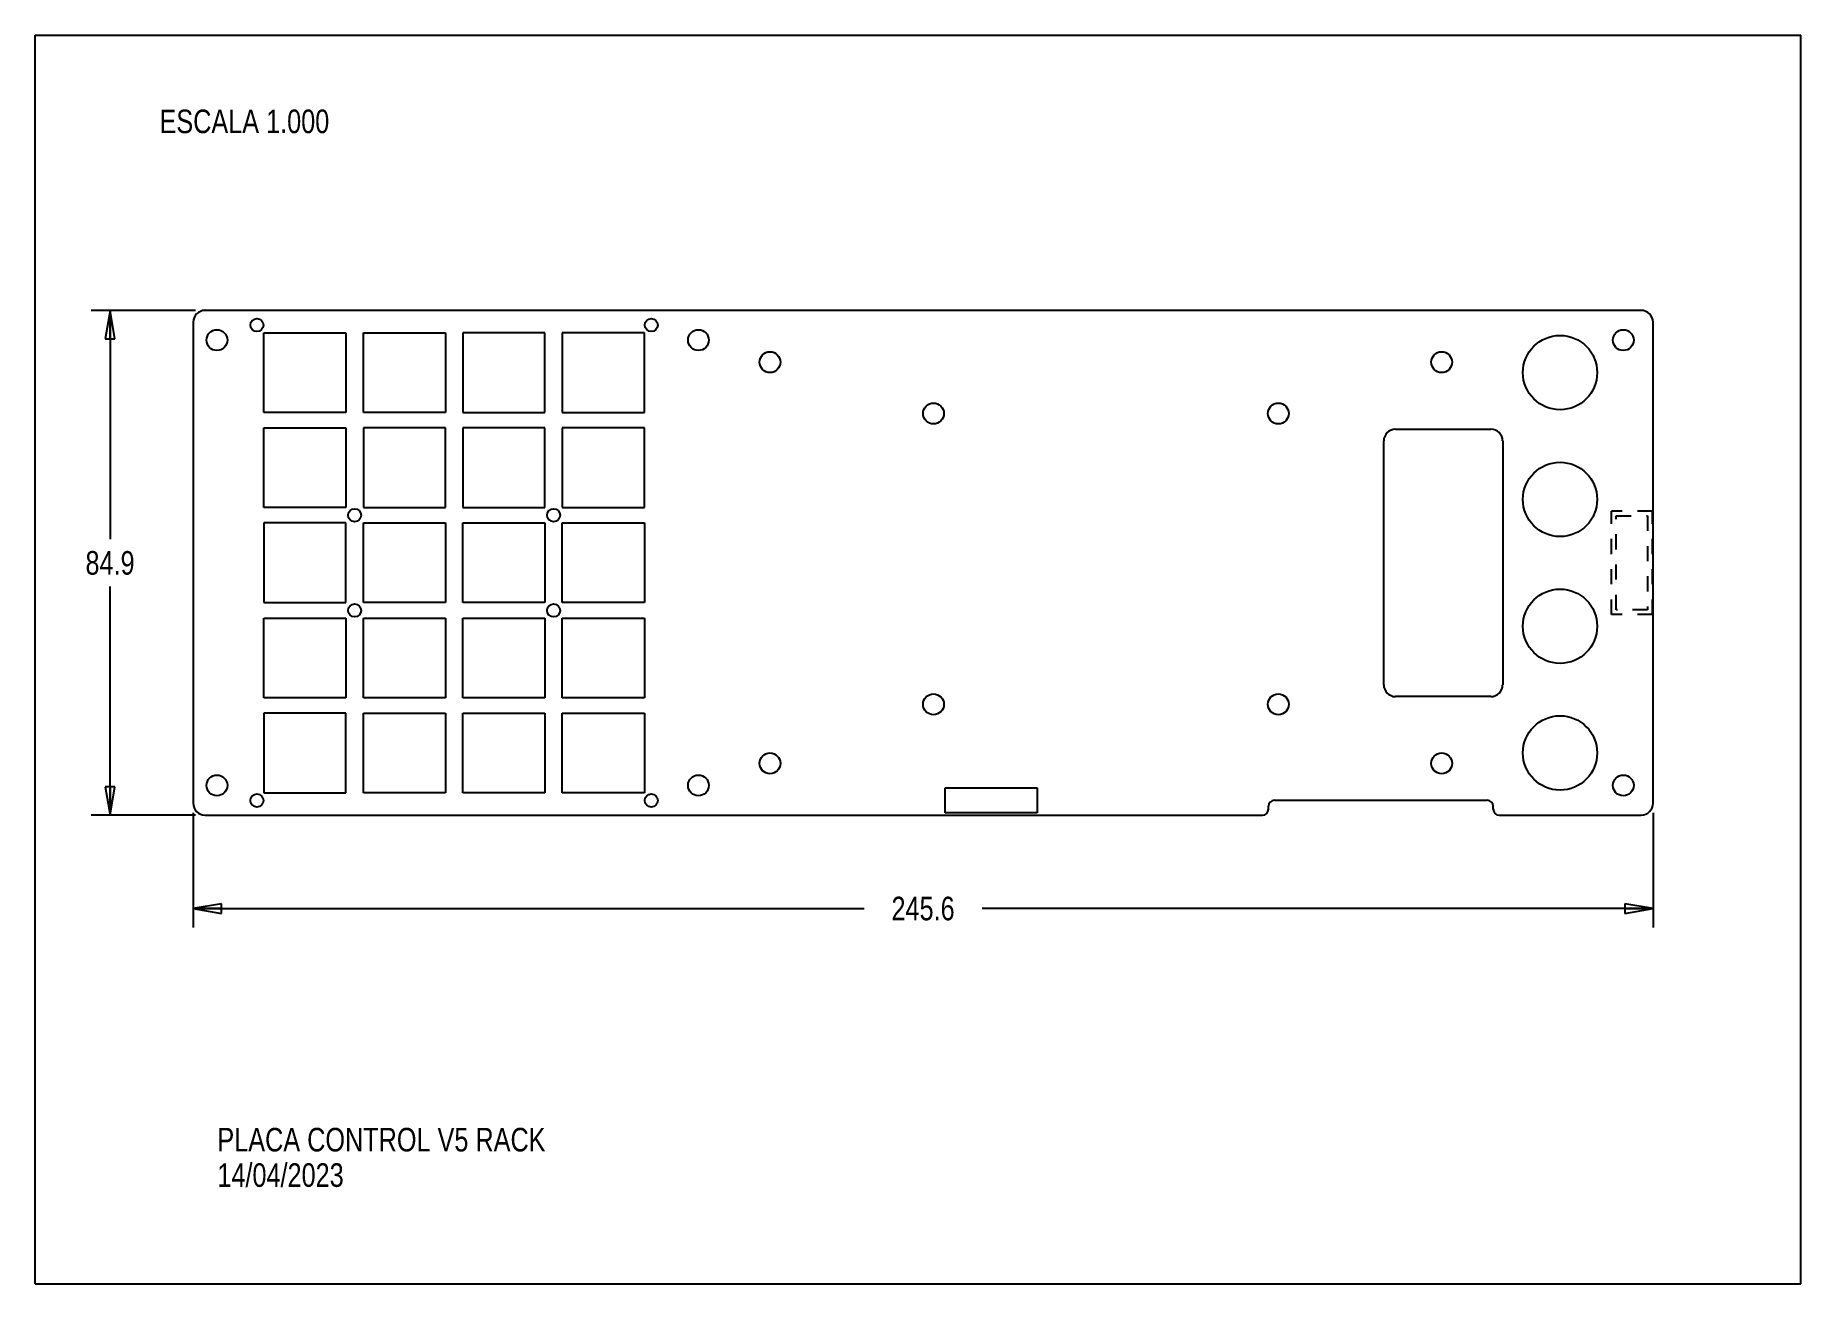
# Model space of a CAD drawing. Header units: inches. Extents: x 0 to 11.7, y 0 to 8.3.
import ezdxf

# ---------------------------------------------------------------- set-up
doc = ezdxf.new("R2010")
doc.units = ezdxf.units.IN
doc.header["$LTSCALE"] = 0.64311
doc.header["$MEASUREMENT"] = 0
doc.linetypes.add('HIDDEN', pattern=[0.2, 0.1, -0.1])
doc.layers.get('0').update_dxf_attribs({"linetype": 'CONTINUOUS'})
for name, color, linetype in [('02___PRT_ALL_AXES', 7, 'CONTINUOUS'), ('03___PRT_ALL_CURVES', 7, 'CONTINUOUS'), ('DEFAULT_2', 8, 'HIDDEN')]:
    doc.layers.add(name, color=color, linetype=linetype)
doc.styles.get("Standard").update_dxf_attribs({"font": 'txt', "width": 0.8})
doc.dimstyles.new('DIMSTYLE_1', dxfattribs={"dimtxt": 0.15625, "dimasz": 0.1875, "dimexe": 0.125, "dimexo": 0.0625, "dimgap": 0.078125, "dimtad": 0, "dimtih": 1, "dimtoh": 1, "dimzin": 4, "dimdsep": 46, "dimtxsty": 'STANDARD', "dimblk": 'CLOSED', "dimblk1": 'CLOSED', "dimblk2": 'CLOSED', "dimcen": 0.09, "dimadec": 0, "dimazin": 0, "dimtfac": 1, "dimtofl": 0, "dimtmove": 0, "dimatfit": 3, "dimldrblk": 'CLOSED', "dimfxl": 1, "dimtolj": 1, "dimtzin": 4, "dimarcsym": 0})

# ---------------------------------------------------------------- blocks, each defined once
blk = doc.blocks.new('_CLOSED')
at = {"color": 0, "linetype": 'BYBLOCK'}
for p, q in [((0, 0), (-1, 0.167)), ((-1, 0.167), (-1, -0.167)), ((-1, -0.167), (0, 0)), ((-1, 0), (0, 0))]:
    blk.add_line(p, q, dxfattribs=at)
blk = doc.blocks.new('*D0')
at = {"color": 2, "linetype": 'CONTINUOUS'}
for p, q in [((1.046, 3.119), (1.046, 2.359)), ((10.715, 3.119), (10.715, 2.359)), ((1.046, 2.484), (5.49, 2.484)), ((10.715, 2.484), (6.271, 2.484))]:
    blk.add_line(p, q, dxfattribs=at)
at = {"color": 2, "linetype": 'CONTINUOUS', "xscale": 0.1875, "yscale": 0.1875, "zscale": 0.1875, "rotation": 180}
blk.add_blockref('_CLOSED', (1.046, 2.484), dxfattribs=at)
at = {"color": 2, "linetype": 'CONTINUOUS', "xscale": 0.1875, "yscale": 0.1875, "zscale": 0.1875}
blk.add_blockref('_CLOSED', (10.715, 2.484), dxfattribs=at)
at = {"color": 2, "linetype": 'CONTINUOUS', "insert": (5.88, 2.563), "char_height": 0.1562, "width": 0.625, "attachment_point": 2, "line_spacing_factor": 0.9}
blk.add_mtext('245.6', dxfattribs=at)
blk = doc.blocks.new('*D1')
at = {"color": 2, "linetype": 'CONTINUOUS'}
for p, q in [((1.062, 6.446), (0.37, 6.446)), ((0.495, 6.446), (0.495, 4.931)), ((0.495, 3.103), (0.495, 4.618)), ((1.062, 3.103), (0.37, 3.103))]:
    blk.add_line(p, q, dxfattribs=at)
at = {"color": 2, "linetype": 'CONTINUOUS', "xscale": 0.1875, "yscale": 0.1875, "zscale": 0.1875}
for p, rotation in [((0.495, 6.446), 90), ((0.495, 3.103), 270)]:
    blk.add_blockref('_CLOSED', p, dxfattribs=dict(at, rotation=rotation))
at = {"color": 2, "linetype": 'CONTINUOUS', "insert": (0.495, 4.852), "char_height": 0.1562, "width": 0.5, "attachment_point": 2, "line_spacing_factor": 0.9}
blk.add_mtext('84.9', dxfattribs=at)

msp = doc.modelspace()

# ---------------------------------------------------------------- linework, layer by layer
at = {"color": 7, "linetype": 'CONTINUOUS'}
for p, q in [((0, 0), (0, 8.268)), ((0, 8.268), (11.693, 8.268)), ((11.693, 0), (11.693, 8.268)), ((10.636, 6.446), (1.124, 6.446)), ((1.046, 6.367), (1.046, 3.182)), ((10.715, 3.182), (10.715, 6.367)), ((9.01, 5.66), (9.64, 5.66)), ((8.931, 3.967), (8.931, 5.581)), ((9.719, 5.581), (9.719, 3.967)), ((9.64, 3.889), (9.01, 3.889)), ((8.168, 3.142), (8.168, 3.162)), ((8.207, 3.202), (9.617, 3.202)), ((9.657, 3.142), (9.657, 3.162)), ((1.124, 3.103), (8.128, 3.103)), ((9.696, 3.103), (10.636, 3.103)), ((0, 0), (11.693, 0))]:
    msp.add_line(p, q, dxfattribs=at)
for centre, radius, start, end in [((1.124, 6.367), 0.0787, 90, 180), ((10.636, 6.367), 0.0787, 0, 90), ((9.01, 5.581), 0.0787, 90, 180), ((9.64, 5.581), 0.0787, 0, 90), ((9.01, 3.967), 0.0787, 180, 270), ((9.64, 3.967), 0.0787, 270, 360), ((1.124, 3.182), 0.0787, 180, 270), ((8.207, 3.162), 0.0394, 90, 180), ((9.617, 3.162), 0.0394, 0, 90), ((10.636, 3.182), 0.0787, 270, 360), ((8.128, 3.142), 0.0394, 270, 360), ((9.696, 3.142), 0.0394, 180, 270)]:
    msp.add_arc(centre, radius, start, end, dxfattribs=at)
at = {"layer": '02___PRT_ALL_AXES', "color": 7, "linetype": 'CONTINUOUS'}
for centre, radius in [((1.203, 6.249), 0.0689), ((1.468, 6.349), 0.0433), ((4.08, 6.349), 0.0433), ((4.392, 6.249), 0.0689), ((10.518, 6.249), 0.0689), ((4.866, 6.103), 0.0689), ((9.315, 6.103), 0.0689), ((5.949, 5.763), 0.0689), ((8.233, 5.763), 0.0689), ((2.115, 5.089), 0.0433), ((3.433, 5.089), 0.0433), ((2.115, 4.459), 0.0433), ((3.433, 4.459), 0.0433), ((5.949, 3.837), 0.0689), ((8.233, 3.837), 0.0689), ((4.866, 3.446), 0.0689), ((9.315, 3.446), 0.0689), ((1.203, 3.3), 0.0689), ((4.392, 3.3), 0.0689), ((10.518, 3.3), 0.0689), ((1.468, 3.2), 0.0433), ((4.08, 3.2), 0.0433)]:
    msp.add_circle(centre, radius, dxfattribs=at)
at = {"layer": '03___PRT_ALL_CURVES', "color": 4, "linetype": 'CONTINUOUS'}
for p, q in [((1.514, 5.77), (1.514, 6.298)), ((1.514, 6.298), (2.057, 6.298)), ((2.057, 6.298), (2.057, 5.77)), ((2.173, 5.77), (2.173, 6.298)), ((2.173, 6.298), (2.716, 6.298)), ((2.716, 6.298), (2.716, 5.77)), ((2.832, 6.298), (2.832, 5.77)), ((3.375, 6.298), (2.832, 6.298)), ((3.375, 5.77), (3.375, 6.298)), ((3.49, 6.298), (3.49, 5.77)), ((4.034, 6.298), (3.49, 6.298)), ((4.034, 5.77), (4.034, 6.298)), ((2.057, 5.77), (1.514, 5.77)), ((2.716, 5.77), (2.173, 5.77)), ((2.832, 5.77), (3.375, 5.77)), ((3.49, 5.77), (4.034, 5.77)), ((1.514, 5.14), (1.514, 5.668)), ((1.514, 5.668), (2.057, 5.668)), ((2.057, 5.668), (2.057, 5.14)), ((2.173, 5.668), (2.173, 5.14)), ((2.716, 5.668), (2.173, 5.668)), ((2.716, 5.14), (2.716, 5.668)), ((2.832, 5.668), (2.832, 5.14)), ((3.375, 5.668), (2.832, 5.668)), ((3.375, 5.14), (3.375, 5.668)), ((3.49, 5.668), (3.49, 5.14)), ((4.034, 5.668), (3.49, 5.668)), ((4.034, 5.14), (4.034, 5.668)), ((2.057, 5.14), (1.514, 5.14)), ((1.514, 5.038), (1.514, 4.511)), ((2.057, 5.038), (1.514, 5.038)), ((2.057, 4.511), (2.057, 5.038)), ((2.173, 5.14), (2.716, 5.14)), ((2.173, 4.511), (2.173, 5.038)), ((2.173, 5.038), (2.716, 5.038)), ((2.716, 5.038), (2.716, 4.511)), ((2.832, 5.14), (3.375, 5.14)), ((2.832, 4.511), (2.832, 5.038)), ((2.832, 5.038), (3.375, 5.038)), ((3.375, 5.038), (3.375, 4.511)), ((3.49, 5.14), (4.034, 5.14)), ((3.49, 4.511), (3.49, 5.038)), ((3.49, 5.038), (4.034, 5.038)), ((4.034, 5.038), (4.034, 4.511)), ((1.514, 4.511), (2.057, 4.511)), ((2.716, 4.511), (2.173, 4.511)), ((3.375, 4.511), (2.832, 4.511)), ((4.034, 4.511), (3.49, 4.511)), ((1.514, 3.881), (1.514, 4.408)), ((1.514, 4.408), (2.057, 4.408)), ((2.057, 4.408), (2.057, 3.881)), ((2.173, 3.881), (2.173, 4.408)), ((2.173, 4.408), (2.716, 4.408)), ((2.716, 4.408), (2.716, 3.881)), ((2.832, 3.881), (2.832, 4.408)), ((2.832, 4.408), (3.375, 4.408)), ((3.375, 4.408), (3.375, 3.881)), ((3.49, 3.881), (3.49, 4.408)), ((3.49, 4.408), (4.034, 4.408)), ((4.034, 4.408), (4.034, 3.881)), ((2.057, 3.881), (1.514, 3.881)), ((2.716, 3.881), (2.173, 3.881)), ((3.375, 3.881), (2.832, 3.881)), ((4.034, 3.881), (3.49, 3.881)), ((1.514, 3.778), (1.514, 3.251)), ((2.057, 3.778), (1.514, 3.778)), ((2.057, 3.251), (2.057, 3.778)), ((2.173, 3.251), (2.173, 3.778)), ((2.173, 3.778), (2.716, 3.778)), ((2.716, 3.778), (2.716, 3.251)), ((2.832, 3.251), (2.832, 3.778)), ((2.832, 3.778), (3.375, 3.778)), ((3.375, 3.778), (3.375, 3.251)), ((3.49, 3.251), (3.49, 3.778)), ((3.49, 3.778), (4.034, 3.778)), ((4.034, 3.778), (4.034, 3.251)), ((6.026, 3.284), (6.636, 3.284)), ((6.026, 3.119), (6.026, 3.284)), ((6.636, 3.284), (6.636, 3.119)), ((1.514, 3.251), (2.057, 3.251)), ((2.716, 3.251), (2.173, 3.251)), ((3.375, 3.251), (2.832, 3.251)), ((4.034, 3.251), (3.49, 3.251)), ((6.636, 3.119), (6.026, 3.119))]:
    msp.add_line(p, q, dxfattribs=at)
for centre in [(10.099, 6.034), (10.099, 5.194), (10.099, 4.354), (10.099, 3.515)]:
    msp.add_circle(centre, 0.246, dxfattribs=at)
at = {"layer": 'DEFAULT_2', "color": 8, "linetype": 'HIDDEN'}
for p, q in [((10.711, 5.117), (10.439, 5.117)), ((10.439, 4.432), (10.439, 5.117)), ((10.471, 5.085), (10.679, 5.085)), ((10.471, 4.463), (10.471, 5.085)), ((10.679, 5.085), (10.679, 4.463)), ((10.711, 4.432), (10.711, 5.117)), ((10.679, 4.463), (10.471, 4.463)), ((10.711, 4.432), (10.439, 4.432))]:
    msp.add_line(p, q, dxfattribs=at)

# ---------------------------------------------------------------- texts
at = {"color": 2, "linetype": 'CONTINUOUS', "char_height": 0.15625, "line_spacing_factor": 0.9}
for s, insert, width, attachment_point in [('ESCALA 1.000', (1.947, 7.776), 1.5, 3), ('PLACA CONTROL V5 RACK\\P14/04/2023', (1.206, 1.032), 2.625, 1)]:
    msp.add_mtext(s, dxfattribs=dict(at, insert=insert, width=width, attachment_point=attachment_point))

# ---------------------------------------------------------------- dimensions: what is measured, and where the dimension line sits
at = {"color": 2, "linetype": 'CONTINUOUS'}
dim = msp.add_linear_dim(base=(0.495, 6.446), p1=(1.124, 3.103), p2=(1.124, 6.446), angle=90, dimstyle='DIMSTYLE_1', dxfattribs=at)
dim.commit()
dim.dimension.update_dxf_attribs({"geometry": '*D1', "text_midpoint": (0.495, 4.774), "dimtype": 160})
dim = msp.add_linear_dim(base=(10.715, 2.484), p1=(1.046, 3.182), p2=(10.715, 3.182), dimstyle='DIMSTYLE_1', dxfattribs=at)
dim.commit()
dim.dimension.update_dxf_attribs({"geometry": '*D0', "text_midpoint": (5.88, 2.484), "dimtype": 160})

doc.saveas('drawing.dxf')
